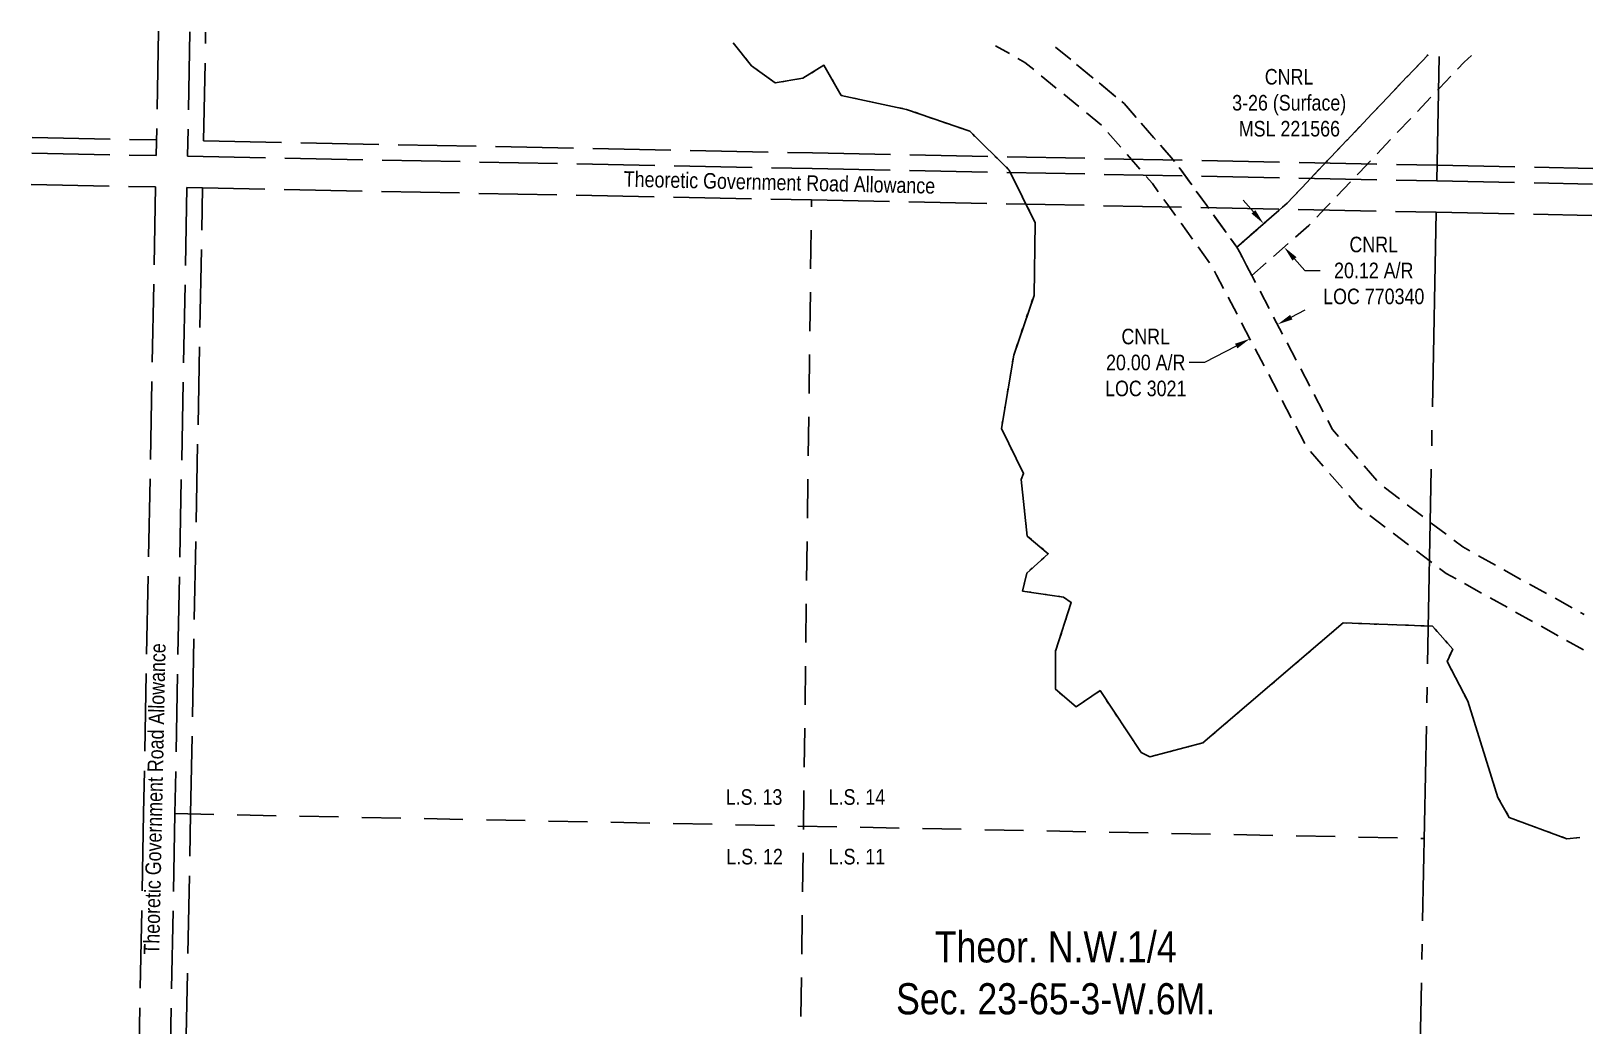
# Model space of a CAD drawing. Extents: x 411750 to 414908, y 6054616 to 6057838.
# Drawn here: x 412624 to 413627, y 6055808 to 6056446 of the extents above; entities that cross this region are included whole.
import ezdxf
from ezdxf.enums import TextEntityAlignment as Align

# ---------------------------------------------------------------- set-up
doc = ezdxf.new("R2010")
doc.units = 0
doc.header["$LTSCALE"] = 5
doc.header["$PDSIZE"] = 0.5
for name, pattern in [('foc-ACCESSROAD', [3.75, 2.5, -1.25]), ('foc-LSD', [8, 5, -3]), ('foc-QUARTERLINE', [33, 25, -3, 2, -3]), ('foc-UNSURVEYED', [12.5, 10, -2.5]), ('foc-WHEELTRACKS', [2, 0.4, -1.6])]:
    doc.linetypes.add(name, pattern=pattern)
doc.layers.get('Defpoints').update_dxf_attribs({"color": 9})
for name, color, linetype in [('C-SYMBOL', 7, 'Continuous'), ('F-AR', 190, 'foc-ACCESSROAD'), ('F-WS', 190, 'foc-ACCESSROAD'), ('L-QSEC', 8, 'foc-QUARTERLINE'), ('L-ROAD-T', 7, 'Continuous'), ('L-SECTION-LSD', 7, 'foc-LSD'), ('L-USEC', 7, 'foc-UNSURVEYED'), ('T-WATER-P3', 160, 'foc-WHEELTRACKS')]:
    doc.layers.add(name, color=color, linetype=linetype)
doc.layers.add('F-AR-T', color=190, linetype='Continuous', lineweight=9)
doc.layers.add('F-WS-T', color=190, linetype='Continuous', lineweight=9)
doc.styles.add('100L', font='ARIALN.TTF', dxfattribs={"height": 11})
doc.styles.add('175L', font='ARIALN.TTF', dxfattribs={"height": 20})
doc.styles.add('80CG', font='ARIALN.TTF', dxfattribs={"height": 10})
doc.styles.add('80L', font='ARIALN.TTF', dxfattribs={"height": 10})
doc.styles.add('foc-LtypeFont', font='ARIALN.TTF', dxfattribs={"height": 7.35})
doc.linetypes.add('foc-TOPO-flowdirection-NOLINE', pattern='A,0,[">",foc-LtypeFont,S=0.3,R=0,X=0,Y=-0.945],-20,[">",foc-LtypeFont,S=0.3,R=0,X=0,Y=-0.945],0', length=20)
doc.dimstyles.new('Compass 5 000', dxfattribs={"dimscale": 5, "dimtxt": 9, "dimasz": 2, "dimexe": 0.2, "dimexo": 0.0625, "dimgap": 0.5, "dimtad": 0, "dimtih": 1, "dimtoh": 1, "dimzin": 0, "dimdsep": 46, "dimtxsty": '80CG', "dimcen": 0.1, "dimse1": 1, "dimse2": 1, "dimclrd": 256, "dimclrt": 256, "dimaunit": 1, "dimadec": 4, "dimazin": 0, "dimtfac": 0.06, "dimtofl": 0, "dimtmove": 0, "dimatfit": 1, "dimfxl": 0.2, "dimtolj": 1, "dimtzin": 0, "dimlwd": -1, "dimarcsym": 0})

# ---------------------------------------------------------------- blocks, each defined once
blk = doc.blocks.new('*D498')
at = {"layer": 'Defpoints', "color": 0, "transparency": 16777216}
for p in [(413406.4, 6056248.7), (413441.6, 6056224.5), (413423.9, 6056215.2)]:
    blk.add_point(p, dxfattribs=at)
at = {"layer": 'F-AR-T', "transparency": 16777216}
for p, q in [((413432.9, 6056262.6), (413441.8, 6056267.2)), ((413397.5, 6056244), (413377.3, 6056233.4)), ((413377.3, 6056233.4), (413367.3, 6056233.4))]:
    blk.add_line(p, q, dxfattribs=at)
for points in [[(413432.2, 6056264), (413433.7, 6056261.1), (413424.1, 6056257.9)], [(413396.8, 6056245.5), (413398.3, 6056242.5), (413406.4, 6056248.7)]]:
    blk.add_solid(points, dxfattribs=at)
at = {"layer": 'F-AR-T', "transparency": 16777216, "insert": (413339.5, 6056233.4), "char_height": 10, "attachment_point": 5, "style": '80CG'}
blk.add_mtext('\\A1;CNRL\\P20.00 A/R\\PLOC 3021', dxfattribs=at)
blk = doc.blocks.new('*D499')
at = {"layer": 'Defpoints', "color": 0, "transparency": 16777216}
for p in [(413423.6, 6056330), (413428.4, 6056307.5), (413436.8, 6056314.9)]:
    blk.add_point(p, dxfattribs=at)
at = {"layer": 'F-AR-T', "transparency": 16777216}
for p, q in [((413408.6, 6056330.2), (413402, 6056337.7)), ((413435, 6056300), (413441.6, 6056292.5)), ((413441.6, 6056292.5), (413451.6, 6056292.5))]:
    blk.add_line(p, q, dxfattribs=at)
for points in [[(413409.9, 6056331.3), (413407.4, 6056329.1), (413415.2, 6056322.6)], [(413436.3, 6056301.1), (413433.7, 6056298.9), (413428.4, 6056307.5)]]:
    blk.add_solid(points, dxfattribs=at)
at = {"layer": 'F-AR-T', "transparency": 16777216, "insert": (413485.9, 6056292.5), "char_height": 10, "attachment_point": 5, "style": '80CG'}
blk.add_mtext('\\A1;CNRL\\P20.12 A/R\\PLOC 770340', dxfattribs=at)

msp = doc.modelspace()

# ---------------------------------------------------------------- linework, layer by layer
at = {"layer": 'F-AR', "flags": 128}
for points in [[(413620.61, 6056048.9), (413532.406, 6056098.031), (413522.358, 6056105.646), (413476.413, 6056140.47), (413442.859, 6056179.09), (413392.053, 6056276.032), (413384.929, 6056289.628), (413381.506, 6056296.159), (413353.648, 6056334.696), (413343.756, 6056348.388), (413329.005, 6056365.365), (413311.66, 6056385.339), (413261.987, 6056426.216), (413243.068, 6056436.717)], [(413281.66, 6056435.938), (413325.667, 6056399.723), (413355.97, 6056364.832), (413359.586, 6056360.675), (413378.667, 6056334.202), (413397.912, 6056307.511), (413398.601, 6056306.518), (413400.487, 6056302.92), (413404.269, 6056295.705), (413407.611, 6056289.326), (413459.451, 6056190.417), (413489.89, 6056155.379), (413522.83, 6056130.366), (413543.09, 6056114.982), (413621.043, 6056071.561)], [(413548.754, 6056430.547), (413543.885, 6056426.28), (413528.161, 6056409.723), (413497.545, 6056377.491), (413483.147, 6056362.321), (413476.882, 6056355.725), (413455.012, 6056332.696), (413444.298, 6056321.416), (413407.611, 6056289.326), (413404.269, 6056295.705), (413400.487, 6056302.92), (413398.601, 6056306.518), (413397.912, 6056307.51), (413427.342, 6056333.241), (413430.325, 6056335.853), (413455.972, 6056362.857), (413520.791, 6056431.112)]]:
    msp.add_lwpolyline(points, dxfattribs=at)
at = {"layer": 'F-WS', "flags": 128}
msp.add_lwpolyline([(413520.79, 6056431.112), (413455.968, 6056362.858), (413430.324, 6056335.854), (413427.336, 6056333.241), (413397.907, 6056307.517), (413378.663, 6056334.202), (413359.585, 6056360.67), (413355.97, 6056364.832), (413325.662, 6056399.725), (413281.664, 6056435.938)], dxfattribs=at)
at = {"layer": 'L-QSEC', "flags": 128}
for points in [[(413527.862, 6056429.902), (413526.338, 6056350.034)], [(413525.954, 6056329.921), (413511.183, 6055555.719)]]:
    msp.add_lwpolyline(points, dxfattribs=at)
at = {"layer": 'L-SECTION-LSD', "flags": 128}
for points in [[(413114.556, 6055533.585), (413124.946, 6056337.862)], [(412716.204, 6055943.73), (413518.282, 6055927.829)]]:
    msp.add_lwpolyline(points, dxfattribs=at)
at = {"layer": 'L-USEC'}
for p, q in [((412705.763, 6056446.195), (412704.224, 6056366.314)), ((412725.876, 6056445.796), (412724.337, 6056365.915)), ((412734.575, 6056375.778), (412735.919, 6056445.597)), ((412624.551, 6056377.958), (412704.435, 6056376.376)), ((412624.357, 6056367.897), (412704.235, 6056366.315)), ((412734.591, 6056375.777), (413125.544, 6056368.036)), ((413125.544, 6056368.036), (413526.552, 6056360.095)), ((412724.337, 6056365.915), (413125.344, 6056357.975)), ((412734.381, 6056365.717), (412734.381, 6056365.718)), ((413125.345, 6056357.975), (413526.352, 6056350.034)), ((413526.551, 6056360.095), (413626.51, 6056358.118)), ((412623.97, 6056347.784), (412703.837, 6056346.202)), ((413526.352, 6056350.034), (413626.318, 6056348.057)), ((412703.837, 6056346.202), (412696.091, 6055944.117)), ((412723.95, 6056345.802), (412716.204, 6055943.73)), ((412723.95, 6056345.802), (413124.946, 6056337.862)), ((412726.248, 6055943.521), (412733.993, 6056345.605)), ((413124.946, 6056337.862), (413525.954, 6056329.921)), ((413525.954, 6056329.921), (413625.934, 6056327.944)), ((412696.091, 6055944.117), (412688.345, 6055542.03)), ((412716.204, 6055943.73), (412708.458, 6055541.643)), ((412718.5, 6055541.433), (412726.248, 6055943.521))]:
    msp.add_line(p, q, dxfattribs=at)

# ---------------------------------------------------------------- texts
at = {"layer": 'C-SYMBOL', "color": 3, "insert": (413281.7, 6055868.196), "char_height": 20, "width": 203.24229, "attachment_point": 2, "style": '175L'}
msp.add_mtext('Theor. N.W.1/4 \\PSec. 23-65-3-W.6M.', dxfattribs=at)
at = {"layer": 'F-WS-T', "insert": (413394.693, 6056421.949), "char_height": 10.00449, "attachment_point": 1, "style": '80L'}
msp.add_mtext_dynamic_manual_height_columns('\\pi21.23888;CNRL\\P\\pi0.29496;3-26 (Surface)\\P\\pi4.54652;MSL 221566', width=72.68913, gutter_width=50.022, heights=[0], dxfattribs=at)
at = {"layer": 'L-ROAD-T', "style": '80L'}
for rotation, p in [(358.71094, (413104.361, 6056349.112)), (88.813918, (412703.215, 6055953.212))]:
    msp.add_text('Theoretic Government Road Allowance', height=10, rotation=rotation, dxfattribs=at).set_placement(p, align=Align.MIDDLE_CENTER)

# ---------------------------------------------------------------- dimensions: what is measured, and where the dimension line sits
at = {"layer": 'F-AR-T'}
for base, p1, p2, angle, text, picture, middle in [((413428.414, 6056307.522), (413423.607, 6056329.982), (413436.82, 6056314.875), 311.175662, 'CNRL\\P20.12 A/R\\PLOC 770340', '*D499', (413485.886, 6056292.451)), ((413406.4, 6056248.659), (413441.587, 6056224.501), (413423.915, 6056215.239), 207.658492, 'CNRL\\P20.00 A/R\\PLOC 3021', '*D498', (413339.539, 6056233.395))]:
    dim = msp.add_linear_dim(base=base, p1=p1, p2=p2, angle=angle, text=text, dimstyle='Compass 5 000', dxfattribs=at)
    dim.commit()
    dim.dimension.update_dxf_attribs({"geometry": picture, "text_midpoint": middle, "dimtype": 161})

# ---------------------------------------------------------------- next in the draw order: texts
at = {"layer": 'L-SECTION-LSD', "char_height": 10, "attachment_point": 1, "style": '100L', "bg_fill": 3, "box_fill_scale": 1.5, "bg_fill_color": 256, "bg_fill_transparency": 0}
for s, width, insert in [('\\pi1.88879;L.S. 13', 36.83422, (413067.998, 6055959.424)), ('L.S. 14', 36.9982, (413135.957, 6055959.424)), ('\\pi2.22769;L.S. 12', 37.11172, (413067.998, 6055921.139)), ('L.S. 11', 36.4495, (413135.957, 6055921.139))]:
    msp.add_mtext_dynamic_manual_height_columns(s, width=width, gutter_width=55, heights=[0], dxfattribs=dict(at, insert=insert))

# ---------------------------------------------------------------- next in the draw order: linework, layer by layer
at = {"layer": 'T-WATER-P3', "flags": 128}
msp.add_lwpolyline([(413618.312, 6055928.446), (413609.768, 6055927.631), (413572.921, 6055941.227), (413565.665, 6055954.169), (413546.319, 6056015.918), (413532.939, 6056041.537), (413536.564, 6056049.442), (413523.558, 6056064.115), (413466.279, 6056066.213), (413376.219, 6055989.124), (413342.038, 6055980.309), (413336.659, 6055982.938), (413310.142, 6056022.722), (413294.759, 6056012.362), (413281.64, 6056023.623), (413281.601, 6056047.996), (413291.652, 6056079.43), (413286.754, 6056082.841), (413260.399, 6056086.632), (413263.064, 6056098.214), (413276.924, 6056110.675), (413263.405, 6056122.005), (413259.494, 6056158.237), (413261.107, 6056162.169), (413246.81, 6056191.008), (413254.77, 6056238.229), (413267.784, 6056276.511), (413268.551, 6056323.234), (413251.857, 6056357.05), (413226.493, 6056381.932), (413185.96, 6056395.994), (413144.002, 6056404.978), (413132.917, 6056424.311), (413119.428, 6056416.053), (413101.671, 6056413.006), (413086.488, 6056423.88), (413074.581, 6056438.74)], dxfattribs=at)
at = {"layer": 'T-WATER-P3', "linetype": 'foc-TOPO-flowdirection-NOLINE', "flags": 128}
msp.add_lwpolyline([(413618.312, 6055928.446), (413609.768, 6055927.631), (413572.921, 6055941.227), (413565.665, 6055954.169), (413546.319, 6056015.918), (413532.939, 6056041.537), (413536.564, 6056049.442), (413523.558, 6056064.115), (413466.279, 6056066.213), (413376.219, 6055989.124), (413342.038, 6055980.309), (413336.659, 6055982.938), (413310.142, 6056022.722), (413294.759, 6056012.362), (413281.64, 6056023.623), (413281.601, 6056047.996), (413291.652, 6056079.43), (413286.754, 6056082.841), (413260.399, 6056086.632), (413263.064, 6056098.214), (413276.924, 6056110.675), (413263.405, 6056122.005), (413259.494, 6056158.237), (413261.107, 6056162.169), (413246.81, 6056191.008), (413254.77, 6056238.229), (413267.784, 6056276.511), (413268.551, 6056323.234), (413251.857, 6056357.05), (413226.493, 6056381.932), (413185.96, 6056395.994), (413144.002, 6056404.978), (413132.917, 6056424.311), (413119.428, 6056416.053), (413101.671, 6056413.006), (413086.488, 6056423.88), (413074.581, 6056438.74)], dxfattribs=at)

doc.saveas('drawing.dxf')
